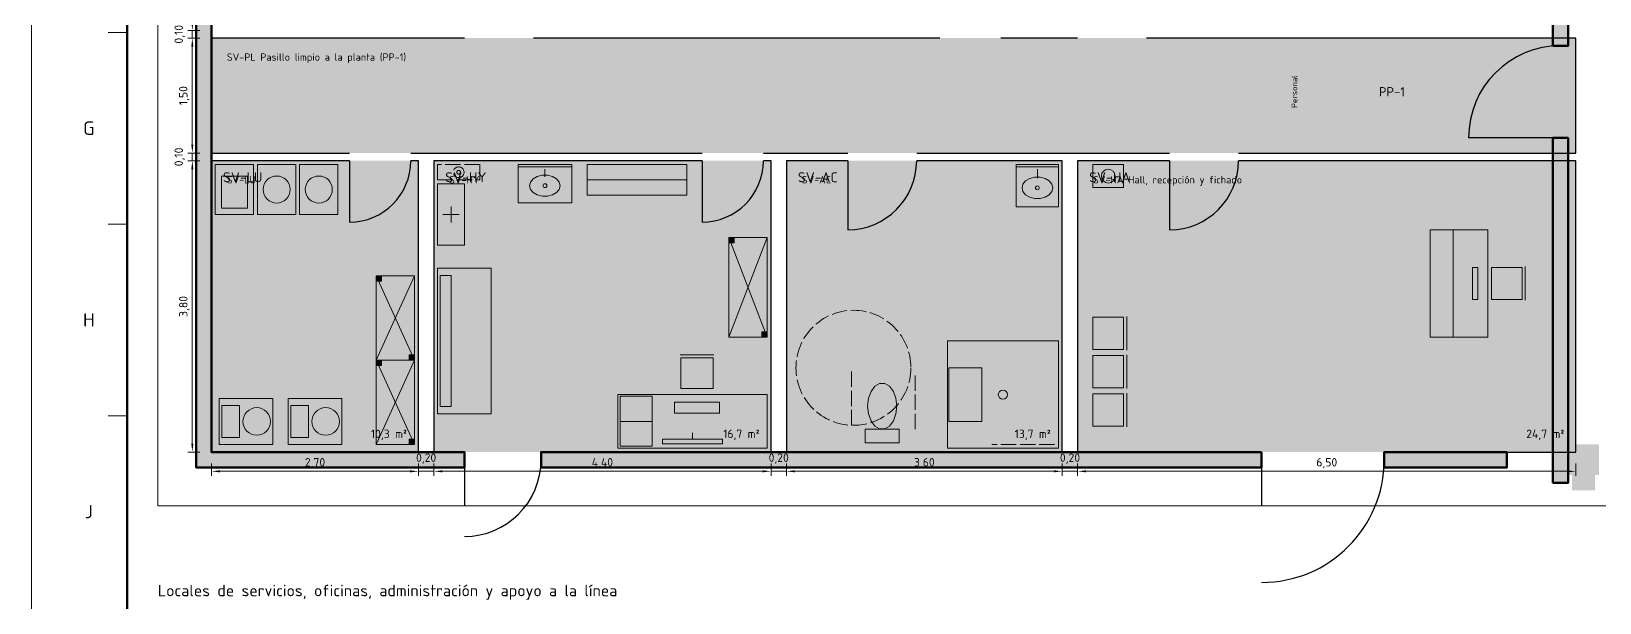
# Model space of a CAD drawing. Header units: millimetres. Extents: x 0 to 1189, y 0 to 841.
# Drawn here: x 0 to 409.2, y 421.7 to 570.8 of the extents above; entities that cross this region are included whole.
import ezdxf
from ezdxf.enums import TextEntityAlignment as Align

# ---------------------------------------------------------------- set-up
doc = ezdxf.new("R2010")
doc.units = ezdxf.units.MM
doc.linetypes.add('IRAM-E-TRAZOS', pattern=[5, 4, -1])
for name, color, linetype, lineweight in [('06-TEXTO', 7, 'CONTINUOUS', 25), ('07-RECUADRO', 7, 'CONTINUOUS', 70), ('08-FINA', 5, 'CONTINUOUS', 18), ('A-ABERTURA', 7, 'CONTINUOUS', 25), ('A-COLUMNA', 7, 'CONTINUOUS', 50), ('A-COTA', 7, 'CONTINUOUS', 18), ('A-EQUIPO-FINO', 8, 'CONTINUOUS', 13), ('A-EQUIPO-OCULTO', 8, 'IRAM-E-TRAZOS', 13), ('A-EQUIPO-RELLENO', 9, 'CONTINUOUS', 13), ('A-LOCAL', 7, 'CONTINUOUS', 25), ('A-MURO', 7, 'CONTINUOUS', 50), ('A-RELLENO', 9, 'CONTINUOUS', 13), ('A-SECTOR-TXT', 1, 'CONTINUOUS', 25), ('A-SEGURIDAD', 1, 'IRAM-E-TRAZOS', 18), ('A-TEXTO', 7, 'CONTINUOUS', 18)]:
    doc.layers.add(name, color=color, linetype=linetype, lineweight=lineweight)
doc.layers.add('A-MOBILIARIO', color=8, linetype='CONTINUOUS', lineweight=18, true_color=0x50505a)
doc.styles.add('ISO3098', font='isocpeur.ttf')
doc.dimstyles.new('FLAMA-IRAM', dxfattribs={"dimtxt": 3.5, "dimasz": 3.5, "dimexe": 2, "dimexo": 1.5, "dimgap": 1, "dimtad": 1, "dimdec": 1, "dimtxsty": 'ISO3098', "dimblk": 'IRAM_FLECHA', "dimblk1": 'IRAM_FLECHA', "dimblk2": 'IRAM_FLECHA', "dimcen": 2.5, "dimclrd": 3, "dimclre": 3, "dimclrt": 3, "dimazin": 3, "dimtfac": 1, "dimtmove": 0, "dimatfit": 3, "dimlwd": 18, "dimlwe": 18})

# ---------------------------------------------------------------- blocks, each defined once
blk = doc.blocks.new('IRAM_FLECHA')
blk.add_solid([(0, 0), (-1, 0.125), (-1, -0.125)])

msp = doc.modelspace()

# ---------------------------------------------------------------- hatches: boundary and pattern name
at = {"layer": 'A-COLUMNA', "true_color": 0x000000}
h = msp.add_hatch(color=7, dxfattribs=at)
h.dxf.hatch_style = 1
h.paths.add_polyline_path([(401, 455), (409, 455), (409, 463), (401, 463)])
h = msp.add_hatch(color=7, dxfattribs=at)
h.dxf.hatch_style = 1
h.paths.add_polyline_path([(402, 451), (408, 451), (408, 457), (402, 457)])
at = {"layer": 'A-EQUIPO-RELLENO', "true_color": 0xf8f8fc}
h = msp.add_hatch(color=7, dxfattribs=at)
h.dxf.hatch_style = 1
h.paths.add_polyline_path([(48, 523), (58, 523), (58, 536), (48, 536)])
at = {"layer": 'A-EQUIPO-RELLENO', "true_color": 0xffffff}
h = msp.add_hatch(color=7, dxfattribs=at)
h.dxf.hatch_style = 1
h.paths.add_polyline_path([(59, 523), (69, 523), (69, 536), (59, 536)])
h = msp.add_hatch(color=7, dxfattribs=at)
h.dxf.hatch_style = 1
h.paths.add_polyline_path([(70, 523), (80, 523), (80, 536), (70, 536)])
at = {"layer": 'A-EQUIPO-RELLENO', "true_color": 0xd6ecd6}
h = msp.add_hatch(color=7, dxfattribs=at)
h.dxf.hatch_style = 1
h.paths.add_polyline_path([(117, 532), (117, 536), (106, 536), (106, 532)])
at = {"layer": 'A-EQUIPO-RELLENO', "true_color": 0xf8f8fc}
h = msp.add_hatch(color=7, dxfattribs=at)
h.dxf.hatch_style = 1
h.paths.add_polyline_path([(127, 526), (141, 526), (141, 536), (127, 536)])
at = {"layer": 'A-EQUIPO-RELLENO', "true_color": 0xeeeeee}
h = msp.add_hatch(color=7, dxfattribs=at)
h.dxf.hatch_style = 1
h.paths.add_polyline_path([(145, 528), (171, 528), (171, 536), (145, 536)])
at = {"layer": 'A-EQUIPO-RELLENO', "true_color": 0xf8f8fc}
h = msp.add_hatch(color=7, dxfattribs=at)
h.dxf.hatch_style = 1
h.paths.add_polyline_path([(257, 525), (268, 525), (268, 536), (257, 536)])
at = {"layer": 'A-EQUIPO-RELLENO', "true_color": 0xcdd0d4}
h = msp.add_hatch(color=7, dxfattribs=at)
h.dxf.hatch_style = 1
h.paths.add_polyline_path([(277, 530), (285, 530), (285, 536), (277, 536)])
at = {"layer": 'A-EQUIPO-RELLENO', "true_color": 0xd6ecd6}
h = msp.add_hatch(color=7, dxfattribs=at)
h.dxf.hatch_style = 1
h.paths.add_polyline_path([(113, 515), (113, 531), (106, 531), (106, 515)])
at = {"layer": 'A-EQUIPO-RELLENO', "true_color": 0xeeeeee}
h = msp.add_hatch(color=7, dxfattribs=at)
h.dxf.hatch_style = 1
h.paths.add_polyline_path([(182, 517), (182, 491), (192, 491), (192, 517)])
at = {"layer": 'A-EQUIPO-RELLENO', "true_color": 0x969ba0}
h = msp.add_hatch(color=7, dxfattribs=at)
h.dxf.hatch_style = 1
h.paths.add_polyline_path([(182.2, 516.8), (182.2, 515.6), (183.4, 515.6), (183.4, 516.8)])
at = {"layer": 'A-EQUIPO-RELLENO', "true_color": 0xeeeeee}
h = msp.add_hatch(color=7, dxfattribs=at)
h.dxf.hatch_style = 1
h.paths.add_polyline_path([(365, 519), (365, 491), (371, 491), (371, 519)])
at = {"layer": 'A-EQUIPO-RELLENO', "true_color": 0xeedec0}
h = msp.add_hatch(color=7, dxfattribs=at)
h.dxf.hatch_style = 1
h.paths.add_polyline_path([(371, 519), (371, 491), (380, 491), (380, 519)])
at = {"layer": 'A-EQUIPO-RELLENO', "true_color": 0xffffff}
h = msp.add_hatch(color=7, dxfattribs=at)
h.dxf.hatch_style = 1
h.paths.add_polyline_path([(120, 471), (120, 509), (106, 509), (106, 471)])
at = {"layer": 'A-EQUIPO-RELLENO', "true_color": 0xd6e2f0}
h = msp.add_hatch(color=7, dxfattribs=at)
h.dxf.hatch_style = 1
h.paths.add_polyline_path([(389, 509.2), (389, 500.8), (381, 500.8), (381, 509.2)])
at = {"layer": 'A-EQUIPO-RELLENO', "true_color": 0xeeeeee}
h = msp.add_hatch(color=7, dxfattribs=at)
h.dxf.hatch_style = 1
h.paths.add_polyline_path([(90, 507), (90, 485), (100, 485), (100, 507)])
at = {"layer": 'A-EQUIPO-RELLENO', "true_color": 0x969ba0}
h = msp.add_hatch(color=7, dxfattribs=at)
h.dxf.hatch_style = 1
h.paths.add_polyline_path([(90.2, 506.8), (90.2, 505.6), (91.4, 505.6), (91.4, 506.8)])
at = {"layer": 'A-EQUIPO-RELLENO', "true_color": 0xd6e2f0}
h = msp.add_hatch(color=7, dxfattribs=at)
h.dxf.hatch_style = 1
h.paths.add_polyline_path([(285, 496.2), (285, 487.8), (277, 487.8), (277, 496.2)])
at = {"layer": 'A-EQUIPO-RELLENO', "true_color": 0x969ba0}
h = msp.add_hatch(color=7, dxfattribs=at)
h.dxf.hatch_style = 1
h.paths.add_polyline_path([(190.6, 492.4), (190.6, 491.2), (191.8, 491.2), (191.8, 492.4)])
at = {"layer": 'A-EQUIPO-RELLENO', "true_color": 0xc8e1fa}
h = msp.add_hatch(color=7, dxfattribs=at)
h.dxf.hatch_style = 1
h.paths.add_polyline_path([(268, 490), (239, 490), (239, 462), (268, 462)])
at = {"layer": 'A-EQUIPO-RELLENO', "true_color": 0xeeeeee}
h = msp.add_hatch(color=7, dxfattribs=at)
h.dxf.hatch_style = 1
h.paths.add_polyline_path([(90, 485), (90, 463), (100, 463), (100, 485)])
at = {"layer": 'A-EQUIPO-RELLENO', "true_color": 0x969ba0}
h = msp.add_hatch(color=7, dxfattribs=at)
h.dxf.hatch_style = 1
h.paths.add_polyline_path([(90.2, 484.8), (90.2, 483.6), (91.4, 483.6), (91.4, 484.8)])
h = msp.add_hatch(color=7, dxfattribs=at)
h.dxf.hatch_style = 1
h.paths.add_polyline_path([(98.6, 486.4), (98.6, 485.2), (99.8, 485.2), (99.8, 486.4)])
at = {"layer": 'A-EQUIPO-RELLENO', "true_color": 0xd6e2f0}
h = msp.add_hatch(color=7, dxfattribs=at)
h.dxf.hatch_style = 1
h.paths.add_polyline_path([(169.47, 485.6), (177.87, 485.6), (177.87, 477.6), (169.47, 477.6)])
h = msp.add_hatch(color=7, dxfattribs=at)
h.dxf.hatch_style = 1
h.paths.add_polyline_path([(285, 486.2), (285, 477.8), (277, 477.8), (277, 486.2)])
at = {"layer": 'A-EQUIPO-RELLENO', "true_color": 0xf8f8fc}
h = msp.add_hatch(color=7, dxfattribs=at)
h.dxf.hatch_style = 1
h.paths.add_polyline_path([(218.2, 473), (218.429, 470.948), (219.089, 469.143), (220.1, 467.804), (221.34, 467.091), (222.66, 467.091), (223.9, 467.804), (224.911, 469.143), (225.571, 470.948), (225.8, 473), (225.571, 475.052), (224.911, 476.857), (223.9, 478.196), (222.66, 478.909), (221.34, 478.909), (220.1, 478.196), (219.089, 476.857), (218.429, 475.052), (218.2, 473)])
at = {"layer": 'A-EQUIPO-RELLENO', "true_color": 0xfff0c8}
h = msp.add_hatch(color=7, dxfattribs=at)
h.dxf.hatch_style = 1
h.paths.add_polyline_path([(63, 475), (49, 475), (49, 463), (63, 463)])
h = msp.add_hatch(color=7, dxfattribs=at)
h.dxf.hatch_style = 1
h.paths.add_polyline_path([(81, 475), (67, 475), (67, 463), (81, 463)])
at = {"layer": 'A-EQUIPO-RELLENO', "true_color": 0xeedec0}
h = msp.add_hatch(color=7, dxfattribs=at)
h.dxf.hatch_style = 1
h.paths.add_polyline_path([(192, 476), (153, 476), (153, 462), (192, 462)])
at = {"layer": 'A-EQUIPO-RELLENO', "true_color": 0xd6e2f0}
h = msp.add_hatch(color=7, dxfattribs=at)
h.dxf.hatch_style = 1
h.paths.add_polyline_path([(285, 476.2), (285, 467.8), (277, 467.8), (277, 476.2)])
at = {"layer": 'A-EQUIPO-RELLENO', "true_color": 0xf8f8fc}
h = msp.add_hatch(color=7, dxfattribs=at)
h.dxf.hatch_style = 1
h.paths.add_polyline_path([(226.4, 467), (217.6, 467), (217.6, 463.4), (226.4, 463.4)])
at = {"layer": 'A-EQUIPO-RELLENO', "true_color": 0x969ba0}
h = msp.add_hatch(color=7, dxfattribs=at)
h.dxf.hatch_style = 1
h.paths.add_polyline_path([(98.6, 464.4), (98.6, 463.2), (99.8, 463.2), (99.8, 464.4)])
at = {"layer": 'A-MURO', "true_color": 0x464646}
h = msp.add_hatch(color=7, dxfattribs=at)
h.dxf.hatch_style = 1
h.paths.add_polyline_path([(401, 567), (397, 567), (397, 795), (401, 795)])
h = msp.add_hatch(color=7, dxfattribs=at)
h.dxf.hatch_style = 1
h.paths.add_polyline_path([(269, 781), (269, 777), (47, 777), (47, 461), (113, 461), (113, 457), (43, 457), (43, 781)])
h = msp.add_hatch(color=7, dxfattribs=at)
h.dxf.hatch_style = 1
h.paths.add_polyline_path([(401, 543), (401, 453), (397, 453), (397, 543)])
h = msp.add_hatch(color=7, dxfattribs=at)
h.dxf.hatch_style = 1
h.paths.add_polyline_path([(321, 461), (321, 457), (133, 457), (133, 461)])
h = msp.add_hatch(color=7, dxfattribs=at)
h.dxf.hatch_style = 1
h.paths.add_polyline_path([(385, 461), (385, 457), (353, 457), (353, 461)])
at = {"layer": 'A-RELLENO', "true_color": 0xf5f5f5}
h = msp.add_hatch(color=7, dxfattribs=at)
h.dxf.hatch_style = 1
h.paths.add_polyline_path([(47, 539), (403, 539), (403, 569), (47, 569)])
at = {"layer": 'A-RELLENO', "true_color": 0xfff8cd}
h = msp.add_hatch(color=7, dxfattribs=at)
h.dxf.hatch_style = 1
h.paths.add_polyline_path([(47, 461), (101, 461), (101, 537), (47, 537)])
h = msp.add_hatch(color=7, dxfattribs=at)
h.dxf.hatch_style = 1
h.paths.add_polyline_path([(105, 461), (193, 461), (193, 537), (105, 537)])
h = msp.add_hatch(color=7, dxfattribs=at)
h.dxf.hatch_style = 1
h.paths.add_polyline_path([(197, 461), (269, 461), (269, 537), (197, 537)])
h = msp.add_hatch(color=7, dxfattribs=at)
h.dxf.hatch_style = 1
h.paths.add_polyline_path([(273, 461), (403, 461), (403, 537), (273, 537)])

# ---------------------------------------------------------------- linework, layer by layer
at = {"layer": '07-RECUADRO'}
msp.add_lwpolyline([(25, 10), (1179, 10), (1179, 831), (25, 831)], close=True, dxfattribs=at)
at = {"layer": '08-FINA'}
for p, q in [((25, 570.5), (20, 570.5)), ((25, 520.5), (20, 520.5)), ((25, 470.5), (20, 470.5))]:
    msp.add_line(p, q, dxfattribs=at)
msp.add_lwpolyline([(0, 0), (1189, 0), (1189, 841), (0, 841)], close=True, dxfattribs=at)
at = {"layer": 'A-ABERTURA'}
for p, q in [((399, 543), (375, 543)), ((83, 537), (83, 521)), ((175, 537), (175, 521)), ((213, 537), (213, 519)), ((297, 537), (297, 519)), ((113, 459), (113, 447)), ((321, 459), (321, 447))]:
    msp.add_line(p, q, dxfattribs=at)
for centre, radius, start, end in [((399, 543), 24, 90, 180), ((83, 537), 16, 270, 360), ((175, 537), 16, 270, 360), ((213, 537), 18, 270, 360), ((297, 537), 18, 270, 360), ((113, 459), 20, 270, 360), ((321, 459), 32, 270, 360)]:
    msp.add_arc(centre, radius, start, end, dxfattribs=at)
at = {"layer": 'A-EQUIPO-FINO'}
for p, q in [((127, 535.4), (141, 535.4)), ((134, 532.8), (134, 534.8)), ((145, 532), (171, 532)), ((257, 535.4), (268, 535.4)), ((262.5, 532.48), (262.5, 534.8)), ((182, 517), (192, 491)), ((192, 517), (182, 491)), ((90, 507), (100, 485)), ((100, 507), (90, 485)), ((90, 485), (100, 463)), ((100, 485), (90, 463)), ((162, 469), (153.6, 469))]:
    msp.add_line(p, q, dxfattribs=at)
for points in [[(49.6, 524.6), (56.4, 524.6), (56.4, 533), (49.6, 533)], [(182, 517), (182, 491), (192, 491), (192, 517)], [(182.2, 516.8), (182.2, 515.6), (183.4, 515.6), (183.4, 516.8)], [(90, 507), (90, 485), (100, 485), (100, 507)], [(90.2, 506.8), (90.2, 505.6), (91.4, 505.6), (91.4, 506.8)], [(109.5, 472.9), (109.5, 507.1), (106.7, 507.1), (106.7, 472.9)], [(190.6, 492.4), (190.6, 491.2), (191.8, 491.2), (191.8, 492.4)], [(90, 485), (90, 463), (100, 463), (100, 485)], [(90.2, 484.8), (90.2, 483.6), (91.4, 483.6), (91.4, 484.8)], [(98.6, 486.4), (98.6, 485.2), (99.8, 485.2), (99.8, 486.4)], [(162, 475.6), (153.6, 475.6), (153.6, 462.6), (162, 462.6)], [(54.32, 473.2), (49.7, 473.2), (49.7, 464.8), (54.32, 464.8)], [(72.32, 473.2), (67.7, 473.2), (67.7, 464.8), (72.32, 464.8)], [(179.52, 474), (167.82, 474), (167.82, 471.2), (179.52, 471.2)], [(98.6, 464.4), (98.6, 463.2), (99.8, 463.2), (99.8, 464.4)]]:
    msp.add_lwpolyline(points, close=True, dxfattribs=at)
for centre, radius in [((64, 529.5), 3.52), ((75, 529.5), 3.52), ((281, 533), 1.8), ((134, 530.5), 0.5), ((262.5, 529.95), 0.5), ((253.5, 476), 1.2), ((58.8, 469), 3.6), ((76.8, 469), 3.6)]:
    msp.add_circle(centre, radius, dxfattribs=at)
at = {"layer": 'A-EQUIPO-OCULTO'}
msp.add_line((267, 490), (240, 490), dxfattribs=at)
msp.add_circle((214.5, 483), 15, dxfattribs=at)
at = {"layer": 'A-LOCAL'}
for p, q in [((113, 569), (47, 569)), ((47, 569), (47, 539)), ((237, 569), (131, 569)), ((273, 569), (253, 569)), ((403, 569), (291, 569)), ((403, 539), (403, 569)), ((47, 539), (83, 539)), ((83, 537), (47, 537)), ((47, 537), (47, 461)), ((99, 539), (175, 539)), ((101, 537), (99, 537)), ((101, 461), (101, 537)), ((175, 537), (105, 537)), ((105, 537), (105, 461)), ((191, 539), (213, 539)), ((193, 537), (191, 537)), ((193, 461), (193, 537)), ((213, 537), (197, 537)), ((197, 537), (197, 461)), ((231, 539), (297, 539)), ((269, 537), (231, 537)), ((269, 461), (269, 537)), ((297, 537), (273, 537)), ((273, 537), (273, 461)), ((315, 539), (403, 539)), ((403, 537), (315, 537)), ((403, 461), (403, 537)), ((47, 461), (101, 461)), ((105, 461), (113, 461)), ((133, 461), (193, 461)), ((197, 461), (269, 461)), ((273, 461), (321, 461)), ((353, 461), (403, 461))]:
    msp.add_line(p, q, dxfattribs=at)
at = {"layer": 'A-MOBILIARIO'}
for p, q in [((109.5, 520.9), (109.5, 525.1)), ((111.6, 523), (107.4, 523)), ((389.8, 500.6), (389.8, 509.4)), ((285.8, 487.6), (285.8, 496.4)), ((178.07, 486.4), (169.27, 486.4)), ((285.8, 477.6), (285.8, 486.4)), ((285.8, 467.6), (285.8, 476.4)), ((172.5, 464.4), (172.5, 466))]:
    msp.add_line(p, q, dxfattribs=at)
for points in [[(48, 523), (58, 523), (58, 536), (48, 536)], [(59, 523), (69, 523), (69, 536), (59, 536)], [(70, 523), (80, 523), (80, 536), (70, 536)], [(127, 526), (141, 526), (141, 536), (127, 536)], [(138, 530.5), (137.759, 531.458), (137.064, 532.3), (136, 532.925), (134.695, 533.257), (133.305, 533.257), (132, 532.925), (130.936, 532.3), (130.241, 531.458), (130, 530.5), (130.241, 529.542), (130.936, 528.7), (132, 528.075), (133.305, 527.743), (134.695, 527.743), (136, 528.075), (137.064, 528.7), (137.759, 529.542), (138, 530.5)], [(145, 528), (171, 528), (171, 536), (145, 536)], [(257, 525), (268, 525), (268, 536), (257, 536)], [(266.5, 529.95), (266.259, 530.908), (265.564, 531.75), (264.5, 532.375), (263.195, 532.707), (261.805, 532.707), (260.5, 532.375), (259.436, 531.75), (258.741, 530.908), (258.5, 529.95), (258.741, 528.992), (259.436, 528.15), (260.5, 527.525), (261.805, 527.193), (263.195, 527.193), (264.5, 527.525), (265.564, 528.15), (266.259, 528.992), (266.5, 529.95)], [(277, 530), (285, 530), (285, 536), (277, 536)], [(113, 515), (113, 531), (106, 531), (106, 515)], [(365, 519), (365, 491), (371, 491), (371, 519)], [(371, 519), (371, 491), (380, 491), (380, 519)], [(120, 471), (120, 509), (106, 509), (106, 471)], [(376, 509.2), (376, 500.8), (377.4, 500.8), (377.4, 509.2)], [(389, 509.2), (389, 500.8), (381, 500.8), (381, 509.2)], [(285, 496.2), (285, 487.8), (277, 487.8), (277, 496.2)], [(268, 490), (239, 490), (239, 462), (268, 462)], [(169.47, 485.6), (177.87, 485.6), (177.87, 477.6), (169.47, 477.6)], [(248, 483), (239.4, 483), (239.4, 469), (248, 469)], [(285, 486.2), (285, 477.8), (277, 477.8), (277, 486.2)], [(218.2, 473), (218.429, 470.948), (219.089, 469.143), (220.1, 467.804), (221.34, 467.091), (222.66, 467.091), (223.9, 467.804), (224.911, 469.143), (225.571, 470.948), (225.8, 473), (225.571, 475.052), (224.911, 476.857), (223.9, 478.196), (222.66, 478.909), (221.34, 478.909), (220.1, 478.196), (219.089, 476.857), (218.429, 475.052), (218.2, 473)], [(63, 475), (49, 475), (49, 463), (63, 463)], [(81, 475), (67, 475), (67, 463), (81, 463)], [(192, 476), (153, 476), (153, 462), (192, 462)], [(285, 476.2), (285, 467.8), (277, 467.8), (277, 476.2)], [(226.4, 467), (217.6, 467), (217.6, 463.4), (226.4, 463.4)], [(180.3, 464.4), (164.7, 464.4), (164.7, 463.2), (180.3, 463.2)]]:
    msp.add_lwpolyline(points, close=True, dxfattribs=at)
at = {"layer": 'A-MURO'}
msp.add_lwpolyline([(401, 795), (401, 567), (397, 567), (397, 795)], dxfattribs=at)
for points in [[(269, 781), (269, 777), (47, 777), (47, 461), (113, 461), (113, 457), (43, 457), (43, 781)], [(401, 543), (401, 453), (397, 453), (397, 543)], [(321, 461), (321, 457), (133, 457), (133, 461)], [(385, 461), (385, 457), (353, 457), (353, 461)]]:
    msp.add_lwpolyline(points, close=True, dxfattribs=at)
at = {"layer": 'A-SEGURIDAD'}
for p, q in [((214, 482), (214, 468)), ((230.6, 481), (230.6, 467)), ((267, 463), (250.6, 463))]:
    msp.add_line(p, q, dxfattribs=at)
msp.add_lwpolyline([(117, 532), (117, 536), (106, 536), (106, 532)], close=True, dxfattribs=at)
for radius in [1.4, 0.48]:
    msp.add_circle((111.5, 534), radius, dxfattribs=at)
at = {"layer": 'A-TEXTO'}
msp.add_lwpolyline([(33, 447), (421, 447), (421, 795), (33, 795)], close=True, dxfattribs=at)

# ---------------------------------------------------------------- texts
at = {"layer": '06-TEXTO', "style": 'ISO3098'}
for s, p in [('G', (15, 545.5)), ('H', (15, 495.5)), ('J', (15, 445.5))]:
    msp.add_text(s, height=3.5, dxfattribs=at).set_placement(p, align=Align.MIDDLE_CENTER)
at = {"layer": 'A-SECTOR-TXT', "style": 'ISO3098'}
for s, p in [('SV-PL Pasillo limpio a la planta (PP-1)', (51, 565)), ('SV-LU', (51, 533)), ('SV-HY', (109, 533)), ('SV-AC', (201, 533)), ('SV-HA Hall, recepción y fichado', (277, 533))]:
    msp.add_text(s, height=1.92, dxfattribs=at).set_placement(p, align=Align.TOP_LEFT)
at = {"layer": 'A-TEXTO', "style": 'ISO3098'}
msp.add_text('Personal', height=1.488, rotation=90, dxfattribs=at).set_placement((329.56, 555), align=Align.MIDDLE_CENTER)
msp.add_text('PP-1', height=2.4, dxfattribs=at).set_placement((355, 555), align=Align.MIDDLE_CENTER)
for s, p in [('SV-LU', (50, 534)), ('SV-HY', (108, 534)), ('SV-AC', (200, 534)), ('SV-HA', (276, 534))]:
    msp.add_text(s, height=2.6, dxfattribs=at).set_placement(p, align=Align.TOP_LEFT)
for s, p in [('10,3 m²', (98, 464)), ('16,7 m²', (190, 464)), ('13,7 m²', (266, 464)), ('24,7 m²', (400, 464))]:
    msp.add_text(s, height=2.2, dxfattribs=at).set_placement(p, align=Align.BOTTOM_RIGHT)
msp.add_text('Locales de servicios, oficinas, administración y apoyo a la línea', height=3, dxfattribs=at).set_placement((33, 422.5), align=Align.BOTTOM_LEFT)

# ---------------------------------------------------------------- dimensions: what is measured, and where the dimension line sits
at = {"layer": 'A-COTA'}
for base, p1, p2 in [((42, 569), (45, 569), (45, 571)), ((42, 539), (45, 539), (45, 569)), ((42, 537), (45, 537), (45, 539)), ((42, 461), (45, 461), (45, 537))]:
    msp.add_linear_dim(base=base, p1=p1, p2=p2, angle=90, dimstyle='FLAMA-IRAM', override={"dimtxt": 2.2, "dimasz": 2.2, "dimexe": 1.2, "dimexo": 1, "dimdec": 2, "dimlfac": 0.05, "dimzin": 0}, dxfattribs=at).render()
for base, p1, p2 in [((47, 456), (47, 459), (101, 459)), ((101, 456), (101, 459), (105, 459)), ((105, 456), (105, 459), (193, 459)), ((193, 456), (193, 459), (197, 459)), ((197, 456), (197, 459), (269, 459)), ((269, 456), (269, 459), (273, 459)), ((273, 456), (273, 459), (403, 459))]:
    msp.add_linear_dim(base=base, p1=p1, p2=p2, dimstyle='FLAMA-IRAM', override={"dimtxt": 2.2, "dimasz": 2.2, "dimexe": 1.2, "dimexo": 1, "dimdec": 2, "dimlfac": 0.05, "dimzin": 0}, dxfattribs=at).render()

doc.saveas('drawing.dxf')
